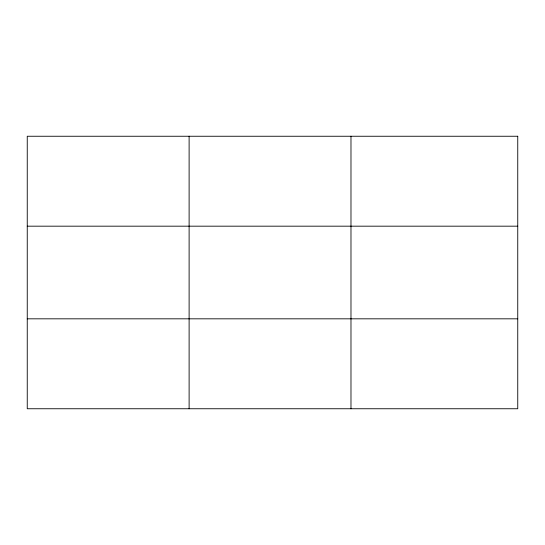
<?xml version="1.0" encoding="UTF-8"?>
<svg xmlns="http://www.w3.org/2000/svg" width="545" height="545" viewBox="0 0 545 545"><rect width="100%" height="100%" fill="white"/><g stroke="black" fill="none" stroke-linecap="round" stroke-linejoin="round"><path stroke-width="0.82" d="M189.115 408.75L189.115 136.25M350.98 408.75L350.98 136.25M27.25 226.175L517.75 226.175M27.25 318.825L517.75 318.825M517.75 136.25L27.25 136.25L27.25 408.75L517.75 408.75L517.75 136.25"/></g></svg>
